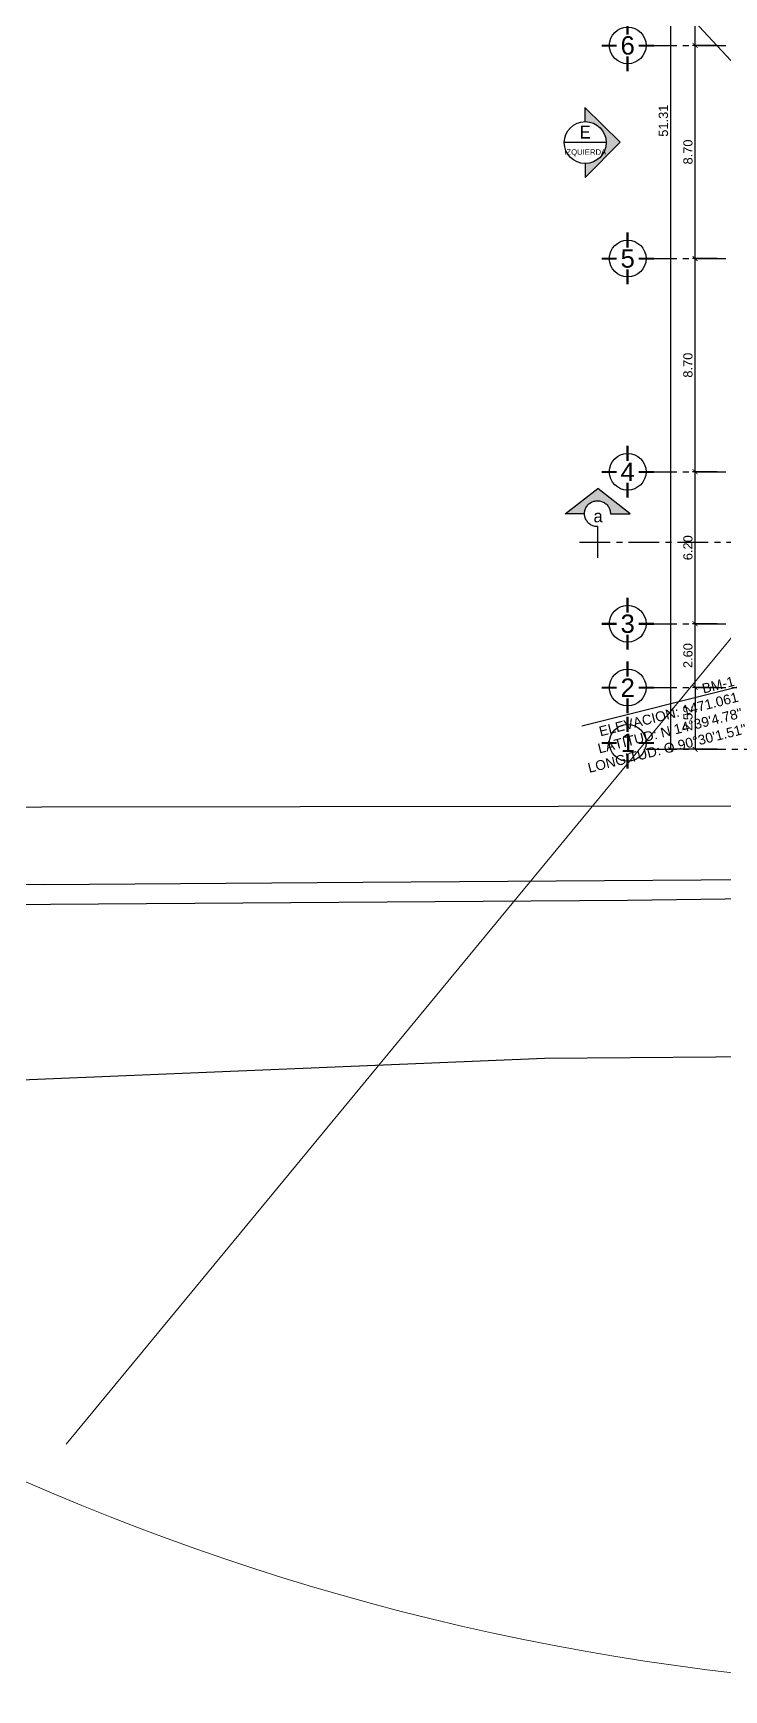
# Model space of a CAD drawing. Header units: metres. Extents: x -598 to 357, y -242 to 574.
# Drawn here: x -347 to -318.8, y 370.5 to 438.1 of the extents above; entities that cross this region are included whole.
import ezdxf
from ezdxf import colors
from ezdxf.entities.mleader import LeaderData, LeaderLine
from ezdxf.enums import TextEntityAlignment as Align
from ezdxf.math import Vec2, Vec3

# ---------------------------------------------------------------- set-up
doc = ezdxf.new("R2010")
doc.units = ezdxf.units.M
doc.header["$PDMODE"] = 3
for name, pattern in [('xref_Nivel PB$0$CENTERX2', [4, 2.5, -0.5, 0.5, -0.5]), ('xref_Nivel PB$0$PHANTOM', [63.5, 31.75, -6.35, 6.35, -6.35, 6.35, -6.35]), ('Zxref_Eje_Pb$0$ZXREF-EJES NTECH$0$XREF-EJES$0$CENTERX2', [4, 2.5, -0.5, 0.5, -0.5])]:
    doc.linetypes.add(name, pattern=pattern)
doc.layers.add('Muro Mamspoteria', color=5, linetype='Continuous', lineweight=9)
for name, color, linetype in [('xref_Nivel PB$0$B-banco de marca', 240, 'Continuous'), ('xref_Nivel PB$0$C-corte', 240, 'xref_Nivel PB$0$PHANTOM'), ('xref_Nivel PB$0$Z-XREF', 7, 'Continuous'), ('Zxref_Eje_Pb$0$EJE-cota', 1, 'Continuous'), ('Zxref_Eje_Pb$0$EJE-Elevacion', 1, 'Continuous'), ('Zxref_Eje_Pb$0$EJE-Linea', 8, 'Continuous'), ('Zxref_Eje_Pb$0$EJE_CALLE', 1, 'Continuous')]:
    doc.layers.add(name, color=color, linetype=linetype)
doc.styles.add('xref_Nivel PB$0$LETRA ATRIO', font='bgothl.ttf')
doc.styles.add('xref_Nivel PB$0$Standard', font='arial.ttf')
doc.styles.add('Zxref_Eje_Pb$0$Standard', font='arial.ttf')
doc.styles.add('Zxref_Eje_Pb$0$TITULOS', font='X-HLVB1O', dxfattribs={"oblique": 5})
doc.dimstyles.new('Zxref_Eje_Pb$0$EJE', dxfattribs={"dimtxt": 0.375, "dimasz": 0.2, "dimexe": 0.1, "dimexo": 0.1, "dimgap": 0.1, "dimtad": 1, "dimzin": 0, "dimdsep": 46, "dimtxsty": 'Zxref_Eje_Pb$0$Standard', "dimblk": 'Zxref_Eje_Pb$0$_ArchTick', "dimcen": 0.1, "dimclrd": 256, "dimclre": 256, "dimclrt": 2, "dimaunit": 1, "dimadec": 3, "dimazin": 0, "dimtfac": 1, "dimtix": 1, "dimtmove": 2, "dimatfit": 3, "dimldrblk": 'Zxref_Eje_Pb$0$_ArchTick', "dimfxl": 0.2, "dimtfill": 1, "dimtolj": 1, "dimtzin": 0, "dimarcsym": 1})

# ---------------------------------------------------------------- blocks, each defined once
blk = doc.blocks.new('*U227')
at = {"layer": 'Zxref_Eje_Pb$0$EJE-Elevacion', "linetype": 'Continuous', "transparency": 33554610}
blk.add_hatch(color=256, dxfattribs=at).paths.add_polyline_path([(-0.05, 6.79), (-0.05, 4.05, -0.003241), (0, 4.05, -0.414214), (4.05, 0, -0.414214), (0, -4.05), (0, -6.73), (6.77, 0.05)])
at = {"layer": 'Zxref_Eje_Pb$0$EJE-Elevacion', "linetype": 'Continuous'}
blk.add_line((4.05, 0), (-4.05, 0), dxfattribs=at)
blk.add_lwpolyline([(6.77, 0.05), (-0.05, 6.79), (-0.05, 4.05, -0.003241), (0, 4.05, -1), (0, -4.05), (0, -6.73)], format="xyb", close=True, dxfattribs=at)
blk.add_circle((0, 0), 4.05, dxfattribs=at)
at = {"layer": 'Zxref_Eje_Pb$0$EJE-Elevacion', "linetype": 'Continuous', "style": 'Zxref_Eje_Pb$0$Standard'}
for tag, height, p in [('SECCION', 2.5, (0.01, 2.07)), ('HOJA', 1.8, (0.01, -1.98))]:
    blk.add_attdef(tag, text='', height=height, dxfattribs=at).set_placement(p, align=Align.MIDDLE_CENTER)
blk = doc.blocks.new('Zxref_Eje_Pb$0$EJE-1')
at = {"color": 5, "linetype": 'Continuous'}
for p, q in [((-0.01, 0.3), (-0.01, 0.707)), ((0, 0.3), (0, 0.707)), ((0.01, 0.3), (0.01, 0.707)), ((-0.7, 0.01), (-0.3, 0.01)), ((-0.7, 0), (-0.3, 0)), ((0.3, 0.01), (0.707, 0.01)), ((0.3, 0), (0.707, 0)), ((-0.7, -0.01), (-0.3, -0.01)), ((-0.01, -0.7), (-0.01, -0.3)), ((0, -0.7), (0, -0.3)), ((0.01, -0.7), (0.01, -0.3)), ((0.3, -0.01), (0.707, -0.01))]:
    blk.add_line(p, q, dxfattribs=at)
at = {"color": 8, "linetype": 'Continuous'}
blk.add_circle((0, 0), 0.5, dxfattribs=at)
at = {"color": 5, "style": 'Zxref_Eje_Pb$0$TITULOS', "oblique": 5}
blk.add_attdef('EJE', text='', height=0.5, dxfattribs=at).set_placement((0, 0), align=Align.MIDDLE)
blk = doc.blocks.new('Zxref_Eje_Pb$0$_ArchTick')
at = {"color": 0, "linetype": 'ByBlock', "const_width": 0.15}
blk.add_lwpolyline([(-0.5, -0.5), (0.5, 0.5)], dxfattribs=at)
blk = doc.blocks.new('*D173')
at = {"layer": 'Defpoints', "color": 0, "transparency": 16777216}
for p in [(39.531, 16.729), (40.531, 16.729), (40.531, 14.124)]:
    blk.add_point(p, dxfattribs=at)
at = {"layer": 'Zxref_Eje_Pb$0$EJE-cota', "lineweight": -2, "transparency": 16777216}
for p, q in [((40.431, 16.729), (39.431, 16.729)), ((39.531, 14.124), (39.531, 16.729)), ((40.431, 14.124), (39.431, 14.124))]:
    blk.add_line(p, q, dxfattribs=at)
at = {"layer": 'Zxref_Eje_Pb$0$EJE-cota', "lineweight": -2, "transparency": 16777216, "xscale": 0.2, "yscale": 0.2, "zscale": 0.2}
for p, rotation in [((39.531, 16.729), 90), ((39.531, 14.124), 270)]:
    blk.add_blockref('Zxref_Eje_Pb$0$_ArchTick', p, dxfattribs=dict(at, rotation=rotation))
at = {"layer": 'Zxref_Eje_Pb$0$EJE-cota', "color": 2, "transparency": 16777216, "insert": (39.24, 15.426), "char_height": 0.375, "attachment_point": 5, "rotation": 90, "style": 'Zxref_Eje_Pb$0$Standard', "bg_fill": 3, "box_fill_scale": 1.1, "bg_fill_color": 256, "bg_fill_true_color": 13158600, "bg_fill_transparency": 0}
blk.add_mtext('\\A1;2.60', dxfattribs=at)
blk = doc.blocks.new('*D174')
at = {"layer": 'Defpoints', "color": 0, "transparency": 16777216}
for p in [(39.531, 22.929), (40.531, 22.929), (40.531, 16.729)]:
    blk.add_point(p, dxfattribs=at)
at = {"layer": 'Zxref_Eje_Pb$0$EJE-cota', "lineweight": -2, "transparency": 16777216}
for p, q in [((40.431, 22.929), (39.431, 22.929)), ((39.531, 16.729), (39.531, 22.929)), ((40.431, 16.729), (39.431, 16.729))]:
    blk.add_line(p, q, dxfattribs=at)
at = {"layer": 'Zxref_Eje_Pb$0$EJE-cota', "lineweight": -2, "transparency": 16777216, "xscale": 0.2, "yscale": 0.2, "zscale": 0.2}
for p, rotation in [((39.531, 22.929), 90), ((39.531, 16.729), 270)]:
    blk.add_blockref('Zxref_Eje_Pb$0$_ArchTick', p, dxfattribs=dict(at, rotation=rotation))
at = {"layer": 'Zxref_Eje_Pb$0$EJE-cota', "color": 2, "transparency": 16777216, "insert": (39.24, 19.829), "char_height": 0.375, "attachment_point": 5, "rotation": 90, "style": 'Zxref_Eje_Pb$0$Standard', "bg_fill": 3, "box_fill_scale": 1.1, "bg_fill_color": 256, "bg_fill_true_color": 13158600, "bg_fill_transparency": 0}
blk.add_mtext('\\A1;6.20', dxfattribs=at)
blk = doc.blocks.new('*D175')
at = {"layer": 'Defpoints', "color": 0, "transparency": 16777216}
for p in [(39.531, 31.629), (40.531, 31.629), (40.531, 22.929)]:
    blk.add_point(p, dxfattribs=at)
at = {"layer": 'Zxref_Eje_Pb$0$EJE-cota', "lineweight": -2, "transparency": 16777216}
for p, q in [((40.431, 31.629), (39.431, 31.629)), ((39.531, 22.929), (39.531, 31.629)), ((40.431, 22.929), (39.431, 22.929))]:
    blk.add_line(p, q, dxfattribs=at)
at = {"layer": 'Zxref_Eje_Pb$0$EJE-cota', "lineweight": -2, "transparency": 16777216, "xscale": 0.2, "yscale": 0.2, "zscale": 0.2}
for p, rotation in [((39.531, 31.629), 90), ((39.531, 22.929), 270)]:
    blk.add_blockref('Zxref_Eje_Pb$0$_ArchTick', p, dxfattribs=dict(at, rotation=rotation))
at = {"layer": 'Zxref_Eje_Pb$0$EJE-cota', "color": 2, "transparency": 16777216, "insert": (39.24, 27.279), "char_height": 0.375, "attachment_point": 5, "rotation": 90, "style": 'Zxref_Eje_Pb$0$Standard', "bg_fill": 3, "box_fill_scale": 1.1, "bg_fill_color": 256, "bg_fill_true_color": 13158600, "bg_fill_transparency": 0}
blk.add_mtext('\\A1;8.70', dxfattribs=at)
blk = doc.blocks.new('*D176')
at = {"layer": 'Defpoints', "color": 0, "transparency": 16777216}
for p in [(39.531, 40.329), (40.531, 40.329), (40.531, 31.629)]:
    blk.add_point(p, dxfattribs=at)
at = {"layer": 'Zxref_Eje_Pb$0$EJE-cota', "lineweight": -2, "transparency": 16777216}
for p, q in [((40.431, 40.329), (39.431, 40.329)), ((39.531, 31.629), (39.531, 40.329)), ((40.431, 31.629), (39.431, 31.629))]:
    blk.add_line(p, q, dxfattribs=at)
at = {"layer": 'Zxref_Eje_Pb$0$EJE-cota', "lineweight": -2, "transparency": 16777216, "xscale": 0.2, "yscale": 0.2, "zscale": 0.2}
for p, rotation in [((39.531, 40.329), 90), ((39.531, 31.629), 270)]:
    blk.add_blockref('Zxref_Eje_Pb$0$_ArchTick', p, dxfattribs=dict(at, rotation=rotation))
at = {"layer": 'Zxref_Eje_Pb$0$EJE-cota', "color": 2, "transparency": 16777216, "insert": (39.24, 35.979), "char_height": 0.375, "attachment_point": 5, "rotation": 90, "style": 'Zxref_Eje_Pb$0$Standard', "bg_fill": 3, "box_fill_scale": 1.1, "bg_fill_color": 256, "bg_fill_true_color": 13158600, "bg_fill_transparency": 0}
blk.add_mtext('\\A1;8.70', dxfattribs=at)
blk = doc.blocks.new('*D177')
at = {"layer": 'Defpoints', "color": 0, "transparency": 16777216}
for p in [(39.531, 49.029), (40.531, 49.029), (40.531, 40.329)]:
    blk.add_point(p, dxfattribs=at)
at = {"layer": 'Zxref_Eje_Pb$0$EJE-cota', "lineweight": -2, "transparency": 16777216}
for p, q in [((40.431, 49.029), (39.431, 49.029)), ((39.531, 40.329), (39.531, 49.029)), ((40.431, 40.329), (39.431, 40.329))]:
    blk.add_line(p, q, dxfattribs=at)
at = {"layer": 'Zxref_Eje_Pb$0$EJE-cota', "lineweight": -2, "transparency": 16777216, "xscale": 0.2, "yscale": 0.2, "zscale": 0.2}
for p, rotation in [((39.531, 49.029), 90), ((39.531, 40.329), 270)]:
    blk.add_blockref('Zxref_Eje_Pb$0$_ArchTick', p, dxfattribs=dict(at, rotation=rotation))
at = {"layer": 'Zxref_Eje_Pb$0$EJE-cota', "color": 2, "transparency": 16777216, "insert": (39.24, 44.679), "char_height": 0.375, "attachment_point": 5, "rotation": 90, "style": 'Zxref_Eje_Pb$0$Standard', "bg_fill": 3, "box_fill_scale": 1.1, "bg_fill_color": 256, "bg_fill_true_color": 13158600, "bg_fill_transparency": 0}
blk.add_mtext('\\A1;8.70', dxfattribs=at)
blk = doc.blocks.new('*D180')
at = {"layer": 'Defpoints', "color": 0, "transparency": 16777216}
for p in [(40.531, 62.91), (38.531, 11.604), (40.531, 11.604)]:
    blk.add_point(p, dxfattribs=at)
at = {"layer": 'Zxref_Eje_Pb$0$EJE-cota', "lineweight": -2, "transparency": 16777216}
for p, q in [((40.431, 62.91), (38.431, 62.91)), ((38.531, 62.91), (38.531, 11.604)), ((40.431, 11.604), (38.431, 11.604))]:
    blk.add_line(p, q, dxfattribs=at)
at = {"layer": 'Zxref_Eje_Pb$0$EJE-cota', "lineweight": -2, "transparency": 16777216, "xscale": 0.2, "yscale": 0.2, "zscale": 0.2}
for p, rotation in [((38.531, 62.91), 90), ((38.531, 11.604), 270)]:
    blk.add_blockref('Zxref_Eje_Pb$0$_ArchTick', p, dxfattribs=dict(at, rotation=rotation))
at = {"layer": 'Zxref_Eje_Pb$0$EJE-cota', "color": 2, "transparency": 16777216, "insert": (38.239, 37.257), "char_height": 0.375, "attachment_point": 5, "rotation": 90, "style": 'Zxref_Eje_Pb$0$Standard', "bg_fill": 3, "box_fill_scale": 1.1, "bg_fill_color": 256, "bg_fill_true_color": 13158600, "bg_fill_transparency": 0}
blk.add_mtext('\\A1;51.31', dxfattribs=at)
blk = doc.blocks.new('*D185')
at = {"layer": 'Defpoints', "color": 0, "transparency": 16777216}
for p in [(40.531, 14.124), (39.531, 11.604), (40.531, 11.604)]:
    blk.add_point(p, dxfattribs=at)
at = {"layer": 'Zxref_Eje_Pb$0$EJE-cota', "lineweight": -2, "transparency": 16777216}
for p, q in [((40.431, 14.124), (39.431, 14.124)), ((39.531, 14.124), (39.531, 11.604)), ((40.431, 11.604), (39.431, 11.604))]:
    blk.add_line(p, q, dxfattribs=at)
at = {"layer": 'Zxref_Eje_Pb$0$EJE-cota', "lineweight": -2, "transparency": 16777216, "xscale": 0.2, "yscale": 0.2, "zscale": 0.2}
for p, rotation in [((39.531, 14.124), 90), ((39.531, 11.604), 270)]:
    blk.add_blockref('Zxref_Eje_Pb$0$_ArchTick', p, dxfattribs=dict(at, rotation=rotation))
at = {"layer": 'Zxref_Eje_Pb$0$EJE-cota', "color": 2, "transparency": 16777216, "insert": (39.24, 12.864), "char_height": 0.375, "attachment_point": 5, "rotation": 90, "style": 'Zxref_Eje_Pb$0$Standard', "bg_fill": 3, "box_fill_scale": 1.1, "bg_fill_color": 256, "bg_fill_true_color": 13158600, "bg_fill_transparency": 0}
blk.add_mtext('\\A1;2.52', dxfattribs=at)
blk = doc.blocks.new('xref_Nivel PB$0$A$C4BC07CF4')
at = {"layer": 'xref_Nivel PB$0$C-corte'}
blk.add_hatch(color=256, dxfattribs=at).paths.add_polyline_path([(0.235, 0.589), (0.235, 0.232, -1), (0.235, -0.239), (0.235, -0.589), (0.689, 0)])
for p, q in [((0.235, 0.589), (0.689, 0)), ((0.235, 0.232), (0.235, 0.589)), ((-0.566, 0), (0, 0)), ((0.235, -0.589), (0.689, 0)), ((0.235, -0.239), (0.235, -0.589))]:
    blk.add_line(p, q, dxfattribs=at)
blk.add_arc((0.235, -0.004), 0.235, 179.0873, 90, dxfattribs=at)
blk = doc.blocks.new('xref_Nivel PB$0$_Origin2')
at = {"color": 0, "linetype": 'ByBlock', "lineweight": -2}
blk.add_line((-0.5, 0), (-1, 0), dxfattribs=at)
for radius in [0.5, 0.25]:
    blk.add_circle((0, 0), radius, dxfattribs=at)
blk = doc.blocks.new('Zxref_Eje_Pb')
at = {"layer": 'Zxref_Eje_Pb$0$EJE-Linea', "linetype": 'Zxref_Eje_Pb$0$ZXREF-EJES NTECH$0$XREF-EJES$0$CENTERX2', "ltscale": 0.5}
for points in [[(37.531, 40.329), (73.531, 40.329)], [(37.531, 31.629), (73.531, 31.629)], [(37.531, 22.929), (73.531, 22.929)], [(37.531, 16.729), (73.531, 16.729)], [(37.531, 14.124), (73.531, 14.124)], [(37.531, 11.604), (43.042, 11.604)]]:
    blk.add_lwpolyline(points, dxfattribs=at)
at = {"layer": 'Zxref_Eje_Pb$0$EJE_CALLE', "flags": 128}
for points, elevation in [([(-6, 9.208), (12.871, 9.253), (33.962, 9.286), (43.814, 9.296), (53.444, 9.295), (55.539, 9.303), (58.355, 9.249), (70.416, 9.285), (84.836, 9.274), (91.89, 9.181), (107.088, 9.219)], -897.687), ([(-8.009, 6.276), (1.27, 6.184), (12.957, 6.081), (25.97, 6.177), (41.755, 6.294), (54.779, 6.44)], -897.698), ([(54.721, 5.682), (36.772, 5.435), (-8.373, 5.113)], -899.915)]:
    blk.add_lwpolyline(points, dxfattribs=dict(at, elevation=elevation))
at = {"layer": 'Zxref_Eje_Pb$0$EJE_CALLE', "elevation": -899.952, "flags": 128}
blk.add_lwpolyline([(56.706, -4.354, 0.339384), (54.919, -0.875), (43.872, -0.939), (33.388, -1.019), (-4.729, -2.588)], format="xyb", dxfattribs=at)
ref = blk.add_blockref('Zxref_Eje_Pb$0$EJE-1', (36.781, 40.329), dxfattribs=dict(xscale=1.5, yscale=1.5, zscale=1.5))
ref.add_attrib('EJE', '6', dxfattribs={"color": 5, "height": 0.75, "style": 'Zxref_Eje_Pb$0$Standard'}).set_placement((36.781, 40.329), align=Align.MIDDLE)
ref = blk.add_blockref('Zxref_Eje_Pb$0$EJE-1', (36.781, 31.629), dxfattribs=dict(xscale=1.5, yscale=1.5, zscale=1.5))
ref.add_attrib('EJE', '5', dxfattribs={"color": 5, "height": 0.75, "style": 'Zxref_Eje_Pb$0$Standard'}).set_placement((36.781, 31.629), align=Align.MIDDLE)
ref = blk.add_blockref('Zxref_Eje_Pb$0$EJE-1', (36.781, 22.929), dxfattribs=dict(xscale=1.5, yscale=1.5, zscale=1.5))
ref.add_attrib('EJE', '4', dxfattribs={"color": 5, "height": 0.75, "style": 'Zxref_Eje_Pb$0$Standard'}).set_placement((36.781, 22.929), align=Align.MIDDLE)
ref = blk.add_blockref('Zxref_Eje_Pb$0$EJE-1', (36.781, 16.729), dxfattribs=dict(xscale=1.5, yscale=1.5, zscale=1.5))
ref.add_attrib('EJE', '3', dxfattribs={"color": 5, "height": 0.75, "style": 'Zxref_Eje_Pb$0$Standard'}).set_placement((36.781, 16.729), align=Align.MIDDLE)
ref = blk.add_blockref('Zxref_Eje_Pb$0$EJE-1', (36.781, 14.124), dxfattribs=dict(xscale=1.5, yscale=1.5, zscale=1.5))
ref.add_attrib('EJE', '2', dxfattribs={"color": 5, "height": 0.75, "style": 'Zxref_Eje_Pb$0$Standard'}).set_placement((36.781, 14.124), align=Align.MIDDLE)
ref = blk.add_blockref('Zxref_Eje_Pb$0$EJE-1', (36.781, 11.869), dxfattribs=dict(xscale=1.5, yscale=1.5, zscale=1.5))
ref.add_attrib('EJE', '1', dxfattribs={"color": 5, "height": 0.75, "style": 'Zxref_Eje_Pb$0$Standard'}).set_placement((36.781, 11.869), align=Align.MIDDLE)
at = {"layer": 'Zxref_Eje_Pb$0$EJE-Elevacion'}
ref = blk.add_blockref('*U227', (35.048, 36.364), dxfattribs=dict(at, xscale=0.2111111111111105, yscale=0.2111111111111105, zscale=0.2111111111111105))
ref.add_attrib('HOJA', 'IZQUIERDA', dxfattribs={"layer": '0', "color": 5, "linetype": 'Continuous', "height": 0.225, "style": 'Zxref_Eje_Pb$0$Standard'}).set_placement((35.049, 35.976), align=Align.MIDDLE_CENTER)
ref.add_attrib('SECCION', 'E', dxfattribs={"layer": '0', "color": 5, "linetype": 'Continuous', "height": 0.528, "style": 'Zxref_Eje_Pb$0$Standard', "width": 0.9}).set_placement((35.048, 36.792), align=Align.MIDDLE_CENTER)
at = {"layer": 'Zxref_Eje_Pb$0$EJE-cota'}
dim = blk.add_linear_dim(base=(39.531, 16.7287), p1=(40.531, 14.1238), p2=(40.531, 16.7287), angle=90, dimstyle='Zxref_Eje_Pb$0$EJE', dxfattribs=at)
dim.commit()
dim.dimension.update_dxf_attribs({"geometry": '*D173', "text_midpoint": (39.2395, 15.4263)})
dim = blk.add_linear_dim(base=(39.531, 22.929), p1=(40.531, 16.729), p2=(40.531, 22.929), angle=90, dimstyle='Zxref_Eje_Pb$0$EJE', dxfattribs=at)
dim.commit()
dim.dimension.update_dxf_attribs({"geometry": '*D174', "text_midpoint": (39.24, 19.829)})
dim = blk.add_linear_dim(base=(39.531, 31.629), p1=(40.531, 22.929), p2=(40.531, 31.629), angle=90, dimstyle='Zxref_Eje_Pb$0$EJE', dxfattribs=at)
dim.commit()
dim.dimension.update_dxf_attribs({"geometry": '*D175', "text_midpoint": (39.24, 27.279)})
dim = blk.add_linear_dim(base=(39.531, 40.329), p1=(40.531, 31.629), p2=(40.531, 40.329), angle=90, dimstyle='Zxref_Eje_Pb$0$EJE', dxfattribs=at)
dim.commit()
dim.dimension.update_dxf_attribs({"geometry": '*D176', "text_midpoint": (39.24, 35.979)})
dim = blk.add_linear_dim(base=(39.531, 49.029), p1=(40.531, 40.329), p2=(40.531, 49.029), angle=90, dimstyle='Zxref_Eje_Pb$0$EJE', dxfattribs=at)
dim.commit()
dim.dimension.update_dxf_attribs({"geometry": '*D177', "text_midpoint": (39.24, 44.679)})
dim = blk.add_linear_dim(base=(38.531, 11.604), p1=(40.531, 62.91), p2=(40.531, 11.604), angle=90, dimstyle='Zxref_Eje_Pb$0$EJE', dxfattribs=at)
dim.commit()
dim.dimension.update_dxf_attribs({"geometry": '*D180', "text_midpoint": (38.239, 37.257)})
dim = blk.add_linear_dim(base=(39.531, 11.604), p1=(40.531, 14.124), p2=(40.531, 11.604), angle=90, dimstyle='Zxref_Eje_Pb$0$EJE', dxfattribs=at)
dim.commit()
dim.dimension.update_dxf_attribs({"geometry": '*D185', "text_midpoint": (39.24, 12.864)})

msp = doc.modelspace()

# ---------------------------------------------------------------- block references
at = {"layer": 'xref_Nivel PB$0$Z-XREF'}
msp.add_blockref('Zxref_Eje_Pb', (-359.514, 397.264), dxfattribs=at)

# ---------------------------------------------------------------- next in the draw order: linework, layer by layer
at = {"layer": 'Muro Mamspoteria'}
for points in [[(-363.61, 485.402), (-262.24, 376.522)], [(-345.651, 380.51), (-261.441, 482.61)]]:
    msp.add_lwpolyline(points, dxfattribs=at)
msp.add_circle((-306.539, 472.241), 101.758, dxfattribs=at)
at = {"layer": 'xref_Nivel PB$0$C-corte', "linetype": 'xref_Nivel PB$0$CENTERX2', "ltscale": 0.5}
msp.add_line((-324.695, 417.317), (-281.637, 417.317), dxfattribs=at)

# ---------------------------------------------------------------- next in the draw order: block references
at = {"layer": 'xref_Nivel PB$0$C-corte', "linetype": 'xref_Nivel PB$0$CENTERX2', "ltscale": 0.5, "xscale": -2.250000000000001, "yscale": 2.250000000000001, "zscale": 2.250000000000001, "rotation": 270.0000000000088}
msp.add_blockref('xref_Nivel PB$0$A$C4BC07CF4', (-323.956, 417.953), dxfattribs=at)

# ---------------------------------------------------------------- next in the draw order: texts
at = {"layer": 'xref_Nivel PB$0$C-corte', "linetype": 'xref_Nivel PB$0$CENTERX2', "ltscale": 0.5, "insert": (-323.941, 418.38, -301.098), "char_height": 0.5062, "width": 0.51822, "attachment_point": 5, "style": 'xref_Nivel PB$0$LETRA ATRIO'}
msp.add_mtext('\\A1;a', dxfattribs=at)

# ---------------------------------------------------------------- next in the draw order: leaders
at = {"layer": 'xref_Nivel PB$0$B-banco de marca'}
ml = msp.add_multileader_mtext('Standard', dxfattribs=at)
ml.set_content('BM-1\\PELEVACION: 1471.061\\PLATITUD: N 14%%D39\'4.78"\\PLONGITUD: O 90%%D30\'1.51"', color=256, style='xref_Nivel PB$0$Standard')
ml.set_leader_properties()
ml.set_arrow_properties(name='xref_Nivel PB$0$_Origin2')
ml.build(insert=Vec2(0, 0))
ml.multileader.update_dxf_attribs({"text_right_attachment_type": 6, "dogleg_length": 0.36, "arrow_head_size": 0.4})
ctx = ml.context
ctx.base_point, ctx.char_height, ctx.arrow_head_size, ctx.landing_gap_size, ctx.plane_origin, ctx.plane_x_axis, ctx.plane_y_axis = Vec3(-324.955, 410.003, 471.061), 0.4, 0.4, 0.187, Vec3(-316.405, 408.238, 471.061), Vec3(0.969753, 0.244087), Vec3(-0.244087, 0.969753)
ctx.right_attachment, ctx.text_align_type = 6, 2
notes = []
notes.append((ctx, [(1, (1, 1, 0), (-317.795, 411.521, 471.061), (-0.969753, -0.244087), 0.36, [(0, [(-316.405, 408.238, 471.061)], 0, [])])]))
ctx.mtext.insert, ctx.mtext.text_direction, ctx.mtext.rotation, ctx.mtext.alignment, ctx.mtext.flow_direction = Vec3(-318.443, 411.853, 471.061), Vec3(0.969753, 0.244087), 0.246578, 3, 5
for ctx, leaders in notes:
    for number, flags, end, landing, length, lines in leaders:
        leader = LeaderData()
        leader.index, (leader.has_last_leader_line, leader.has_dogleg_vector, leader.attachment_direction) = number, flags
        leader.last_leader_point, leader.dogleg_vector, leader.dogleg_length = Vec3(end), Vec3(landing), length
        for number, points, colour, breaks in lines:
            line = LeaderLine()
            line.index, line.vertices, line.color, line.breaks = number, Vec3.list(points), colors.encode_raw_color(colour), breaks
            leader.lines.append(line)
        ctx.leaders.append(leader)

doc.saveas('drawing.dxf')
